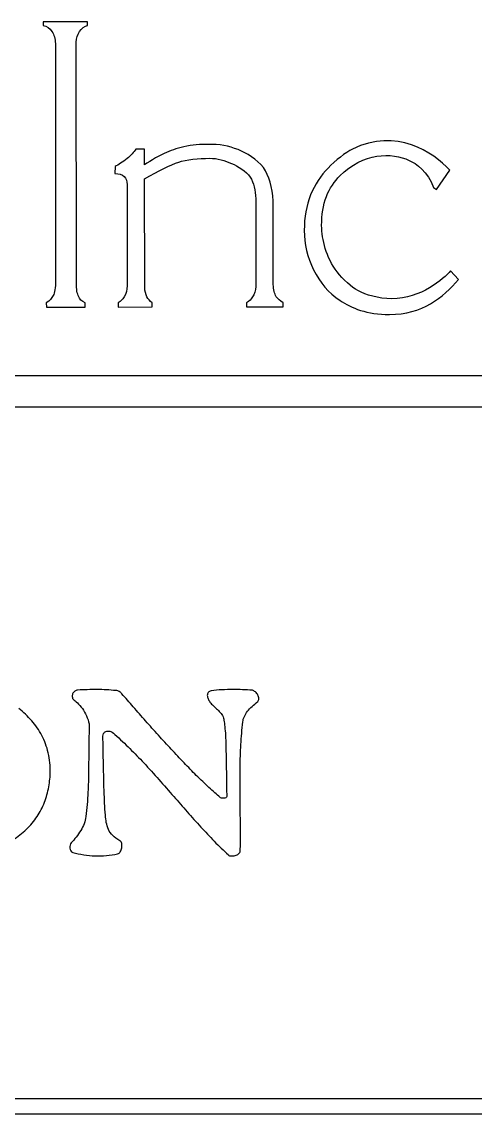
# Model space of a CAD drawing. Header units: inches. Extents: x -0.01 to 5.84, y -0.01 to 1.49.
# Drawn here: x 3.118 to 3.409, y -0.01 to 0.693 of the extents above; entities that cross this region are included whole.
import ezdxf

# ---------------------------------------------------------------- set-up
doc = ezdxf.new("R2010")
doc.units = ezdxf.units.IN
doc.header["$MEASUREMENT"] = 0

msp = doc.modelspace()

# ---------------------------------------------------------------- linework, layer by layer
at = {"color": 7, "linetype": 'Continuous', "lineweight": 25}
for p, q in [((3.16027, 0.69277), (3.13172, 0.69275)), ((3.13172, 0.69275), (3.13173, 0.69045)), ((3.16028, 0.69047), (3.16027, 0.69277)), ((3.13952, 0.67886), (3.13966, 0.52616)), ((3.15308, 0.52594), (3.15295, 0.67978)), ((3.19692, 0.60071), (3.19691, 0.61083)), ((3.17788, 0.59975), (3.17786, 0.59522)), ((3.19699, 0.52208), (3.19693, 0.59175)), ((3.38448, 0.585), (3.393, 0.59729)), ((3.18564, 0.58811), (3.1857, 0.52298)), ((3.38249, 0.58621), (3.38448, 0.585)), ((3.26829, 0.579), (3.26834, 0.5226)), ((3.27962, 0.52376), (3.27958, 0.57406)), ((3.39859, 0.52703), (3.39347, 0.53261)), ((3.13373, 0.51191), (3.13374, 0.50927)), ((3.13374, 0.50927), (3.15861, 0.50929)), ((3.15861, 0.50929), (3.1586, 0.51193)), ((3.17989, 0.51195), (3.17989, 0.50931)), ((3.17989, 0.50931), (3.20177, 0.50933)), ((3.20177, 0.50933), (3.20177, 0.51197)), ((3.26241, 0.51202), (3.26241, 0.50938)), ((3.26241, 0.50938), (3.28603, 0.5094)), ((3.28603, 0.5094), (3.28602, 0.51204)), ((5.47, 0.465), (1.25, 0.465)), ((1.25, 0.445), (5.47, 0.445)), ((0.02, 0), (5.81, 0)), ((5.82, -0.01), (0.01, -0.01))]:
    msp.add_line(p, q, dxfattribs=at)
at = {"color": 7, "linetype": 'Continuous', "lineweight": 25, "flags": 128}
msp.add_lwpolyline([(3.19691, 0.61083), (3.19378, 0.61083), (3.19131, 0.61083)], dxfattribs=at)
at = {"color": 7, "linetype": 'Continuous', "lineweight": 25}
for points in [[(3.13173, 0.69045), (3.13398, 0.68999), (3.13584, 0.68871), (3.13732, 0.6866)], [(3.15509, 0.68651), (3.15652, 0.68861), (3.15824, 0.68993), (3.16028, 0.69047)], [(3.13732, 0.6866), (3.13878, 0.6845), (3.13952, 0.68191), (3.13952, 0.67886)], [(3.15295, 0.67978), (3.15295, 0.68216), (3.15366, 0.6844), (3.15509, 0.68651)], [(3.393, 0.59729), (3.38245, 0.60884), (3.35873, 0.62487), (3.3305, 0.61093)], [(3.22405, 0.61285), (3.21892, 0.6118), (3.21476, 0.61038), (3.21103, 0.60876)], [(3.24039, 0.61393), (3.2346, 0.61392), (3.22957, 0.61397), (3.22405, 0.61285)], [(3.25909, 0.6096), (3.25348, 0.61223), (3.24724, 0.61393), (3.24039, 0.61393)], [(3.18561, 0.60477), (3.18279, 0.60239), (3.18005, 0.6008), (3.17788, 0.59975)], [(3.19131, 0.61083), (3.18998, 0.60905), (3.18812, 0.60689), (3.18561, 0.60477)], [(3.21103, 0.60876), (3.20748, 0.60722), (3.20053, 0.60355), (3.19692, 0.60071)], [(3.21882, 0.60256), (3.22336, 0.60416), (3.23205, 0.60498), (3.23851, 0.60499)], [(3.23851, 0.60499), (3.24386, 0.60499), (3.24851, 0.60362), (3.25273, 0.60167)], [(3.2746, 0.59686), (3.27127, 0.60272), (3.2647, 0.60696), (3.25909, 0.6096)], [(3.3305, 0.61093), (3.32606, 0.60873), (3.31947, 0.60352), (3.31478, 0.59873)], [(3.32247, 0.59367), (3.33705, 0.60875), (3.35607, 0.60894), (3.36686, 0.60364)], [(3.19693, 0.59175), (3.20593, 0.59696), (3.21327, 0.6006), (3.21882, 0.60256)], [(3.25273, 0.60167), (3.25693, 0.59972), (3.26235, 0.59681), (3.26472, 0.59295)], [(3.31478, 0.59873), (3.31008, 0.59394), (3.30636, 0.58816), (3.30362, 0.58138)], [(3.36686, 0.60364), (3.37146, 0.60173), (3.37919, 0.59635), (3.38249, 0.58621)], [(3.17786, 0.59522), (3.18306, 0.59522), (3.18564, 0.59217), (3.18564, 0.58811)], [(3.26472, 0.59295), (3.26709, 0.58908), (3.26828, 0.58443), (3.26829, 0.579)], [(3.27958, 0.57406), (3.27957, 0.5834), (3.27791, 0.59101), (3.2746, 0.59686)], [(3.31372, 0.5803), (3.31575, 0.58581), (3.31905, 0.59014), (3.32247, 0.59367)], [(3.30362, 0.58138), (3.30088, 0.5746), (3.29951, 0.567), (3.29952, 0.55857)], [(3.31069, 0.56169), (3.31068, 0.56858), (3.31169, 0.57478), (3.31372, 0.5803)], [(3.29952, 0.55857), (3.29953, 0.54984), (3.30153, 0.54138), (3.30552, 0.5332)], [(3.31302, 0.54693), (3.31147, 0.55217), (3.31069, 0.55709), (3.31069, 0.56169)], [(3.32065, 0.53189), (3.31711, 0.53667), (3.31456, 0.54168), (3.31302, 0.54693)], [(3.30552, 0.5332), (3.30952, 0.52501), (3.31519, 0.51844), (3.32253, 0.51351)], [(3.334, 0.51983), (3.33015, 0.52184), (3.32419, 0.5271), (3.32065, 0.53189)], [(3.39347, 0.53261), (3.38919, 0.52733), (3.37441, 0.51462), (3.35588, 0.51462)], [(3.13966, 0.52616), (3.13966, 0.52172), (3.13914, 0.51854), (3.13809, 0.51662)], [(3.15426, 0.51662), (3.1532, 0.51896), (3.15309, 0.52204), (3.15308, 0.52594)], [(3.1857, 0.52298), (3.1857, 0.52031), (3.18503, 0.51791), (3.18368, 0.51581)], [(3.1984, 0.51589), (3.19759, 0.51729), (3.19699, 0.51955), (3.19699, 0.52208)], [(3.26834, 0.5226), (3.26834, 0.51992), (3.26765, 0.51764), (3.26626, 0.51576)], [(3.28155, 0.51594), (3.28026, 0.51786), (3.27963, 0.52046), (3.27962, 0.52376)], [(3.35426, 0.50451), (3.37539, 0.50451), (3.38875, 0.51526), (3.39859, 0.52703)], [(3.13809, 0.51662), (3.13703, 0.51471), (3.13608, 0.51369), (3.13373, 0.51191)], [(3.1586, 0.51193), (3.15627, 0.51302), (3.15531, 0.5143), (3.15426, 0.51662)], [(3.18368, 0.51581), (3.18232, 0.51369), (3.18193, 0.51335), (3.17989, 0.51195)], [(3.20177, 0.51197), (3.20002, 0.51319), (3.19921, 0.51448), (3.1984, 0.51589)], [(3.26626, 0.51576), (3.26487, 0.51388), (3.26468, 0.51342), (3.26241, 0.51202)], [(3.28602, 0.51204), (3.28349, 0.5135), (3.28283, 0.51403), (3.28155, 0.51594)], [(3.32253, 0.51351), (3.32986, 0.50857), (3.33987, 0.50451), (3.35426, 0.50451)], [(3.35588, 0.51462), (3.34667, 0.51462), (3.33936, 0.51704), (3.334, 0.51983)], [(3.15201, 0.26212), (3.15135, 0.26164), (3.15088, 0.26105), (3.15061, 0.26036)], [(3.15383, 0.26284), (3.15328, 0.26284), (3.15268, 0.2626), (3.15201, 0.26212)], [(3.18063, 0.26188), (3.17997, 0.26231), (3.17925, 0.26252), (3.17848, 0.26252)], [(3.18228, 0.26044), (3.18184, 0.26097), (3.18129, 0.26145), (3.18063, 0.26188)], [(3.18964, 0.25201), (3.18705, 0.25495), (3.1846, 0.25776), (3.18228, 0.26044)], [(3.23967, 0.26236), (3.23879, 0.26215), (3.23816, 0.26177), (3.23777, 0.26124)], [(3.24654, 0.263), (3.24416, 0.26289), (3.24188, 0.26268), (3.23967, 0.26236)], [(3.26614, 0.26268), (3.26404, 0.26289), (3.26194, 0.26303), (3.25985, 0.26308)], [(3.26812, 0.26164), (3.26746, 0.26222), (3.2668, 0.26257), (3.26614, 0.26268)], [(3.26969, 0.25963), (3.2693, 0.26038), (3.26878, 0.26105), (3.26812, 0.26164)], [(3.15218, 0.25594), (3.15317, 0.25519), (3.15422, 0.25418), (3.15532, 0.25289)], [(3.23884, 0.25514), (3.23951, 0.25428), (3.24028, 0.25345), (3.24116, 0.25265)], [(3.26597, 0.25233), (3.26707, 0.25335), (3.26829, 0.25439), (3.26961, 0.25546)], [(3.12431, 0.24313), (3.12173, 0.24603), (3.11895, 0.24868), (3.11597, 0.25109)], [(3.15532, 0.25289), (3.15642, 0.25161), (3.15742, 0.25022), (3.1583, 0.24872)], [(3.1583, 0.24872), (3.15918, 0.24712), (3.15992, 0.24543), (3.16053, 0.24367)], [(3.1975, 0.24295), (3.19485, 0.24605), (3.19223, 0.24907), (3.18964, 0.25201)], [(3.24116, 0.25265), (3.24204, 0.25185), (3.2429, 0.25105), (3.24372, 0.25025)], [(3.24372, 0.25025), (3.24455, 0.24945), (3.24532, 0.24862), (3.24604, 0.24776)], [(3.24604, 0.24776), (3.24676, 0.2469), (3.24728, 0.24594), (3.24761, 0.24487)], [(3.26308, 0.2492), (3.2639, 0.25027), (3.26487, 0.25131), (3.26597, 0.25233)], [(3.13084, 0.23362), (3.12907, 0.23706), (3.12689, 0.24023), (3.12431, 0.24313)], [(3.16053, 0.24367), (3.16114, 0.2419), (3.16139, 0.24022), (3.16128, 0.23861)], [(3.20577, 0.2338), (3.20301, 0.2369), (3.20025, 0.23995), (3.1975, 0.24295)], [(3.24761, 0.24487), (3.24783, 0.24401), (3.24802, 0.24289), (3.24819, 0.2415)], [(3.24819, 0.2415), (3.24836, 0.24011), (3.24852, 0.23848), (3.24869, 0.23661)], [(3.25877, 0.22778), (3.25905, 0.23265), (3.25946, 0.23749), (3.26002, 0.24231)], [(3.13497, 0.22239), (3.13399, 0.22643), (3.13262, 0.23018), (3.13084, 0.23362)], [(3.16128, 0.23861), (3.16117, 0.23519), (3.16108, 0.23177), (3.16103, 0.22834)], [(3.17004, 0.23316), (3.17004, 0.23369), (3.17021, 0.23428), (3.17054, 0.23492)], [(3.17029, 0.22522), (3.17023, 0.22784), (3.17015, 0.23048), (3.17004, 0.23316)], [(3.17054, 0.23492), (3.17087, 0.23556), (3.17137, 0.23602), (3.17203, 0.23629)], [(3.17782, 0.23428), (3.18112, 0.23129), (3.18432, 0.22826), (3.18741, 0.22522)], [(3.21404, 0.22481), (3.21128, 0.2277), (3.20852, 0.2307), (3.20577, 0.2338)], [(3.24869, 0.23661), (3.24885, 0.23473), (3.24896, 0.23268), (3.24902, 0.23043)], [(3.16103, 0.22834), (3.16097, 0.22492), (3.16095, 0.22145), (3.16095, 0.21792)], [(3.17037, 0.21743), (3.17037, 0.22), (3.17034, 0.22259), (3.17029, 0.22522)], [(3.18741, 0.22522), (3.19049, 0.22217), (3.19347, 0.21909), (3.19634, 0.21599)], [(3.24902, 0.23043), (3.24907, 0.22818), (3.24913, 0.22586), (3.24918, 0.22345)], [(3.25836, 0.2131), (3.25836, 0.21802), (3.2585, 0.22292), (3.25877, 0.22778)], [(3.13626, 0.20943), (3.13637, 0.21403), (3.13594, 0.21834), (3.13497, 0.22239)], [(3.22222, 0.21607), (3.21952, 0.2189), (3.21679, 0.22182), (3.21404, 0.22481)], [(3.24918, 0.22345), (3.24924, 0.22104), (3.24929, 0.21856), (3.24935, 0.21599)], [(3.17062, 0.20749), (3.17056, 0.2108), (3.17048, 0.21412), (3.17037, 0.21743)], [(3.19634, 0.21599), (3.19965, 0.21246), (3.2029, 0.20887), (3.2061, 0.20524)], [(3.23008, 0.20797), (3.22754, 0.21053), (3.22493, 0.21323), (3.22222, 0.21607)], [(3.25828, 0.19834), (3.25822, 0.20326), (3.25825, 0.20818), (3.25836, 0.2131)], [(3.13505, 0.19927), (3.13574, 0.20265), (3.13614, 0.20605), (3.13626, 0.20943)], [(3.17087, 0.1977), (3.17076, 0.20091), (3.17067, 0.20417), (3.17062, 0.20749)], [(3.2061, 0.20524), (3.2093, 0.2016), (3.21249, 0.19796), (3.21569, 0.19433)], [(3.23827, 0.20019), (3.23568, 0.20259), (3.23295, 0.20519), (3.23008, 0.20797)], [(3.13205, 0.18943), (3.13336, 0.1926), (3.13437, 0.19588), (3.13505, 0.19927)], [(3.16045, 0.19738), (3.16034, 0.1946), (3.16017, 0.19189), (3.15995, 0.18927)], [(3.1712, 0.19), (3.17109, 0.19256), (3.17098, 0.19513), (3.17087, 0.1977)], [(3.2453, 0.19385), (3.2432, 0.19566), (3.24086, 0.19778), (3.23827, 0.20019)], [(3.24951, 0.20115), (3.24957, 0.19874), (3.24965, 0.19647), (3.24976, 0.19433)], [(3.25836, 0.18358), (3.25836, 0.1885), (3.25833, 0.19342), (3.25828, 0.19834)], [(3.1717, 0.18229), (3.17148, 0.18486), (3.17131, 0.18743), (3.1712, 0.19)], [(3.21569, 0.19433), (3.21856, 0.19112), (3.22142, 0.18785), (3.22429, 0.18454)], [(3.24637, 0.19337), (3.24588, 0.19347), (3.24551, 0.19363), (3.2453, 0.19385)], [(3.24976, 0.19433), (3.24976, 0.19401), (3.24957, 0.19377), (3.24918, 0.19361)], [(3.12706, 0.18033), (3.12907, 0.18322), (3.13073, 0.18626), (3.13205, 0.18943)], [(3.15995, 0.18927), (3.15973, 0.18665), (3.15946, 0.18406), (3.15913, 0.18149)], [(3.22429, 0.18454), (3.22716, 0.18122), (3.23008, 0.17796), (3.23306, 0.17475)], [(3.11993, 0.17238), (3.12268, 0.17478), (3.12505, 0.17743), (3.12706, 0.18033)], [(3.15805, 0.17684), (3.15745, 0.17534), (3.1567, 0.17387), (3.15582, 0.17243)], [(3.15913, 0.18149), (3.15902, 0.17989), (3.15866, 0.17834), (3.15805, 0.17684)], [(3.17228, 0.17764), (3.172, 0.17914), (3.17181, 0.18069), (3.1717, 0.18229)], [(3.17368, 0.17323), (3.17302, 0.17467), (3.17255, 0.17614), (3.17228, 0.17764)], [(3.11081, 0.16557), (3.11425, 0.16759), (3.11729, 0.16986), (3.11993, 0.17238)], [(3.15582, 0.17243), (3.15494, 0.17098), (3.15397, 0.16959), (3.15293, 0.16826)], [(3.23306, 0.17475), (3.23581, 0.17176), (3.23868, 0.16871), (3.24166, 0.16561)], [(3.14895, 0.16312), (3.14879, 0.16242), (3.14876, 0.16176), (3.14887, 0.16112)], [(3.1497, 0.16464), (3.14937, 0.16432), (3.14912, 0.16381), (3.14895, 0.16312)], [(3.15293, 0.16826), (3.15188, 0.16692), (3.1508, 0.16571), (3.1497, 0.16464)], [(3.1822, 0.16416), (3.18203, 0.16502), (3.18162, 0.16561), (3.18096, 0.16593)], [(3.24166, 0.16561), (3.24463, 0.1625), (3.24767, 0.15956), (3.25075, 0.15678)], [(3.14887, 0.16112), (3.14898, 0.16047), (3.14917, 0.15988), (3.14945, 0.15935)], [(3.14945, 0.15935), (3.14972, 0.15881), (3.15014, 0.15849), (3.15069, 0.15839)], [(3.16508, 0.15614), (3.1675, 0.15614), (3.16993, 0.15622), (3.17236, 0.15638)], [(3.17236, 0.15638), (3.17478, 0.15654), (3.17716, 0.15689), (3.17947, 0.15742)], [(3.17947, 0.15742), (3.18024, 0.15764), (3.18085, 0.15812), (3.18129, 0.15887)], [(3.25729, 0.15742), (3.25789, 0.15796), (3.25825, 0.15855), (3.25836, 0.15919)]]:
    msp.add_open_spline(points, degree=3, dxfattribs=at)
for points, knots in [([(3.15061, 0.26036), (3.15033, 0.25966), (3.15028, 0.25891), (3.15061, 0.25731), (3.15119, 0.25659), (3.15218, 0.25594)], [100, 100, 100, 100, 101, 101, 102, 102, 102, 102]), ([(3.17848, 0.26252), (3.1744, 0.26295), (3.17032, 0.26316), (3.16624, 0.26316), (3.16216, 0.26316), (3.15802, 0.26306), (3.15383, 0.26284)], [104, 104, 104, 104, 105, 105, 105, 106, 106, 106, 106]), ([(3.23777, 0.26124), (3.23738, 0.2607), (3.23719, 0.26009), (3.23719, 0.25939), (3.23719, 0.2587), (3.23736, 0.25797), (3.23802, 0.25648), (3.2384, 0.25578), (3.23884, 0.25514)], [26, 26, 26, 26, 27, 27, 27, 28, 28, 29, 29, 29, 29]), ([(3.25985, 0.26308), (3.25775, 0.26314), (3.25566, 0.26316), (3.25357, 0.26316), (3.25125, 0.26316), (3.24891, 0.26311), (3.24654, 0.263)], [31, 31, 31, 31, 32, 32, 32, 33, 33, 33, 33]), ([(3.26961, 0.25546), (3.27005, 0.256), (3.27027, 0.25664), (3.27027, 0.25739), (3.27027, 0.25813), (3.27008, 0.25888), (3.26969, 0.25963)], [36, 36, 36, 36, 37, 37, 37, 38, 38, 38, 38]), ([(3.26002, 0.24231), (3.26013, 0.24359), (3.26046, 0.24479), (3.26156, 0.24704), (3.26225, 0.24813), (3.26308, 0.2492)], [40, 40, 40, 40, 41, 41, 42, 42, 42, 42]), ([(3.17203, 0.23629), (3.17269, 0.23655), (3.17352, 0.23658), (3.1755, 0.23615), (3.1766, 0.23546), (3.17782, 0.23428)], [60, 60, 60, 60, 61, 61, 62, 62, 62, 62]), ([(3.16095, 0.21792), (3.16084, 0.21449), (3.16078, 0.21104), (3.16078, 0.20757), (3.16078, 0.20409), (3.16067, 0.20069), (3.16045, 0.19738)], [92, 92, 92, 92, 93, 93, 93, 94, 94, 94, 94]), ([(3.24935, 0.21599), (3.2494, 0.21342), (3.24943, 0.21091), (3.24943, 0.20845), (3.24943, 0.20599), (3.24946, 0.20356), (3.24951, 0.20115)], [15, 15, 15, 15, 16, 16, 16, 17, 17, 17, 17]), ([(3.24918, 0.19361), (3.24879, 0.19345), (3.24836, 0.19334), (3.24736, 0.19323), (3.24687, 0.19326), (3.24637, 0.19337)], [11, 11, 11, 11, 12, 12, 13, 13, 13, 13]), ([(3.25836, 0.15919), (3.25847, 0.16304), (3.25853, 0.16705), (3.25853, 0.17539), (3.25847, 0.17951), (3.25836, 0.18358)], [46, 46, 46, 46, 47, 47, 48, 48, 48, 48]), ([(3.18096, 0.16593), (3.17908, 0.16689), (3.17757, 0.16799), (3.17641, 0.16922), (3.17525, 0.17045), (3.17434, 0.17178), (3.17368, 0.17323)], [72, 72, 72, 72, 73, 73, 73, 74, 74, 74, 74]), ([(3.18129, 0.15887), (3.18173, 0.15962), (3.18203, 0.16047), (3.18236, 0.1624), (3.18236, 0.1633), (3.1822, 0.16416)], [75, 75, 75, 75, 76, 76, 77, 77, 77, 77]), ([(3.15069, 0.15839), (3.15301, 0.15775), (3.15538, 0.15724), (3.16023, 0.15649), (3.16265, 0.15625), (3.16508, 0.15614)], [80, 80, 80, 80, 81, 81, 82, 82, 82, 82]), ([(3.25075, 0.15678), (3.25119, 0.15635), (3.25183, 0.15614), (3.25265, 0.15614), (3.25348, 0.15614), (3.25431, 0.15622), (3.25596, 0.15654), (3.25668, 0.15689), (3.25729, 0.15742)], [49, 49, 49, 49, 50, 50, 50, 51, 51, 52, 52, 52, 52])]:
    msp.add_open_spline(points, degree=3, knots=knots, dxfattribs=at)

doc.saveas('drawing.dxf')
